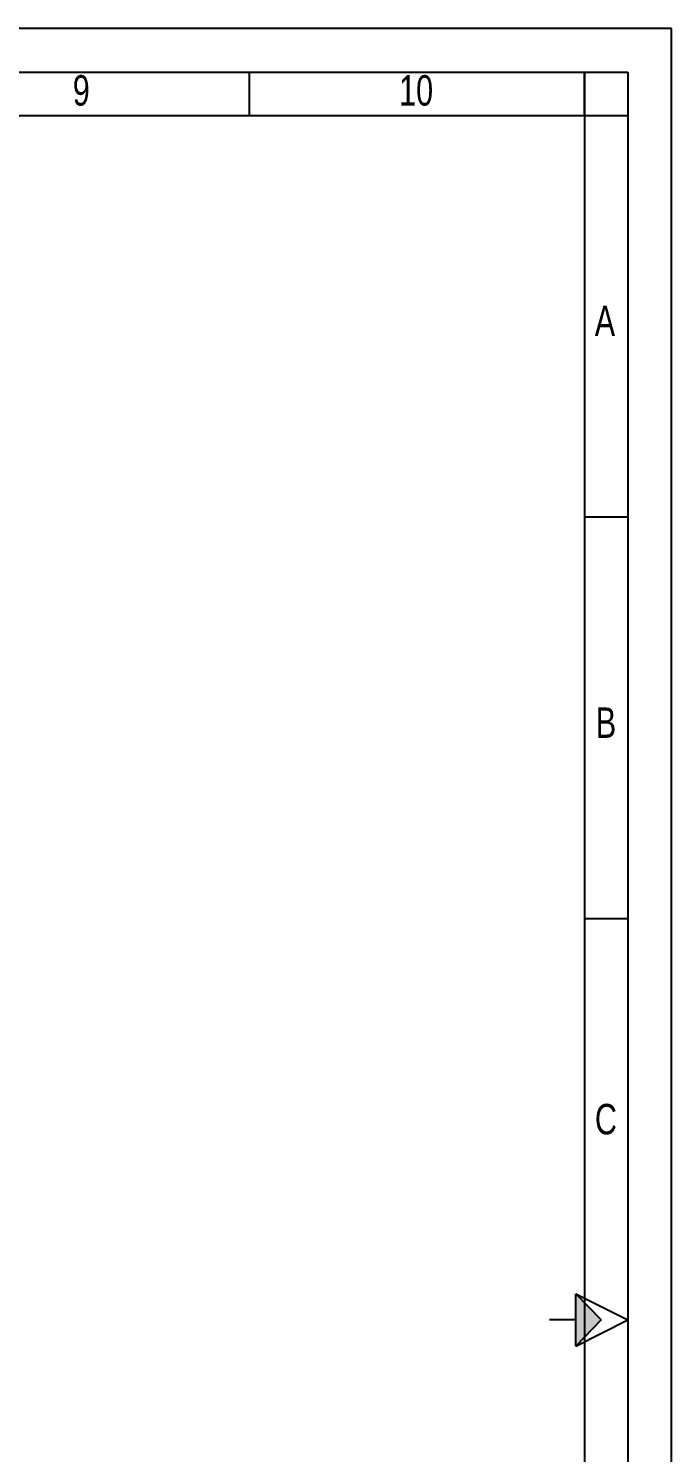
# Model space of a CAD drawing. Header units: millimetres. Extents: x -6 to 421, y -3 to 294.
# Drawn here: x 347.2 to 421.1, y 130 to 293.7 of the extents above; entities that cross this region are included whole.
import ezdxf

# ---------------------------------------------------------------- set-up
doc = ezdxf.new("R2010")
doc.units = ezdxf.units.MM
for name, color, linetype in [('FORMATO', 179, 'Continuous'), ('MODULACIÓN', 6, 'Continuous'), ('MÁRGENES', 1, 'Continuous'), ('RÓTULO', 1, 'Continuous')]:
    doc.layers.add(name, color=color, linetype=linetype)
doc.styles.add('SLDTEXTSTYLE1', font='TXT', dxfattribs={"width": 0.75})

# ---------------------------------------------------------------- blocks, each defined once
blk = doc.blocks.new('flechacentr_0')
at = {"layer": 'MODULACIÓN', "color": 6}
for p, q in [((200.07, -6.22), (200.07, -0.22)), ((200.07, -0.22), (206.07, -3.22)), ((200.07, -0.22), (202.99, -3.22)), ((200.07, -3.22), (197.07, -3.22)), ((200.07, -6.22), (206.07, -3.22)), ((202.99, -3.22), (200.07, -6.22))]:
    blk.add_line(p, q, dxfattribs=at)
blk = doc.blocks.new('BORDER')
at = {"layer": 'FORMATO'}
for p, q in [((420, 297), (0, 297)), ((420, 0), (420, 297))]:
    blk.add_line(p, q, dxfattribs=at)

msp = doc.modelspace()

# ---------------------------------------------------------------- hatches: boundary and pattern name
at = {"linetype": 'Continuous'}
msp.add_hatch(color=6, dxfattribs=at).paths.add_polyline_path([(412.99, 145.28), (410.07, 142.28), (410.07, 148.28)], flags=0)

# ---------------------------------------------------------------- linework, layer by layer
at = {"layer": 'MODULACIÓN'}
for p, q in [((21.07, 288.7), (416.07, 288.7)), ((372.57, 288.7), (372.57, 283.7)), ((411.06, 288.7), (411.06, 283.7)), ((411.07, 288.7), (411.07, 283.7)), ((411.07, 288.7), (411.07, 283.7)), ((416.07, 288.7), (416.07, 1.7)), ((411.07, 283.7), (416.07, 283.7)), ((416.07, 237.54), (411.07, 237.54)), ((416.07, 191.37), (411.07, 191.37)), ((410.07, 142.28), (410.07, 148.28)), ((410.07, 148.28), (412.99, 145.28)), ((412.99, 145.28), (410.07, 142.28))]:
    msp.add_line(p, q, dxfattribs=at)
at = {"layer": 'MÁRGENES'}
msp.add_line((411.07, 283.7), (411.07, 6.7), dxfattribs=at)
at = {"layer": 'RÓTULO', "linetype": 'Continuous'}
msp.add_line((26.07, 283.7), (411.07, 283.7), dxfattribs=at)

# ---------------------------------------------------------------- block references
at = {"color": 7, "linetype": 'Continuous'}
for name, p in [('BORDER', (1.07, -3.3)), ('flechacentr_0', (210, 148.5))]:
    msp.add_blockref(name, p, dxfattribs=at)

# ---------------------------------------------------------------- texts
at = {"layer": 'MODULACIÓN', "char_height": 3.5, "attachment_point": 2, "style": 'SLDTEXTSTYLE1'}
for s, insert in [('9', (353.28, 288.34)), ('10', (391.74, 288.34)), ('A', (413.43, 261.85)), ('B', (413.55, 215.68)), ('C', (413.54, 170.11))]:
    msp.add_mtext(s, dxfattribs=dict(at, insert=insert))

doc.saveas('drawing.dxf')
